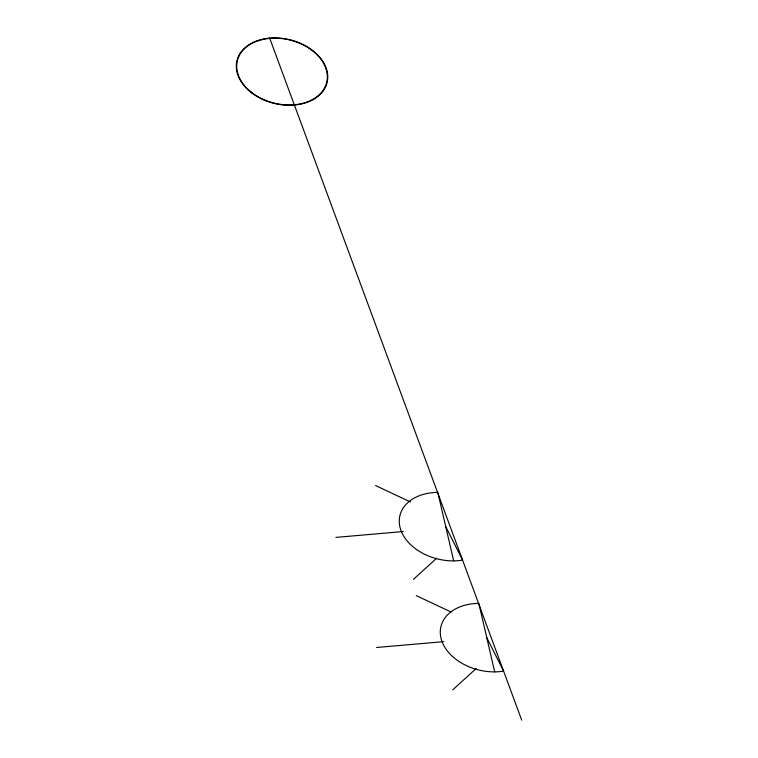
<?xml version="1.0" encoding="UTF-8"?>
<svg xmlns="http://www.w3.org/2000/svg" width="758" height="758" viewBox="0 0 758 758"><rect width="100%" height="100%" fill="white"/><g stroke="black" fill="none" stroke-linecap="round" stroke-linejoin="round"><path stroke-width="1.14" d="M413.385 579.387L436.655 558.22M452.753 689.818L476.024 668.651M335.898 537.394L403.161 531.557M376.574 647.484L443.847 641.647M375.58 485.546L410.485 501.967M416.265 595.627L451.171 612.047M445.742 526.639L462.607 560.124A47.148 33.343 13.6 0 1 400.954 530.429A47.148 33.343 13.6 0 1 437.811 492.387L453.672 560.882M486.759 637.63L503.625 671.124A47.148 33.343 13.6 0 1 441.971 641.429A47.148 33.343 13.6 0 1 478.829 603.387L494.699 671.882M269.659 38.099L521.693 720.1M251.154 92.069A45.954 32.499 13.6 0 0 326.196 84.147A45.954 32.499 13.6 0 0 268.739 38.506A45.954 32.499 13.6 0 0 251.154 92.069M251.713 92.912A46.38 32.793 13.6 0 0 326.84 83.475A46.38 32.793 13.6 0 0 267.527 38.326A46.38 32.793 13.6 0 0 251.713 92.912"/></g></svg>
